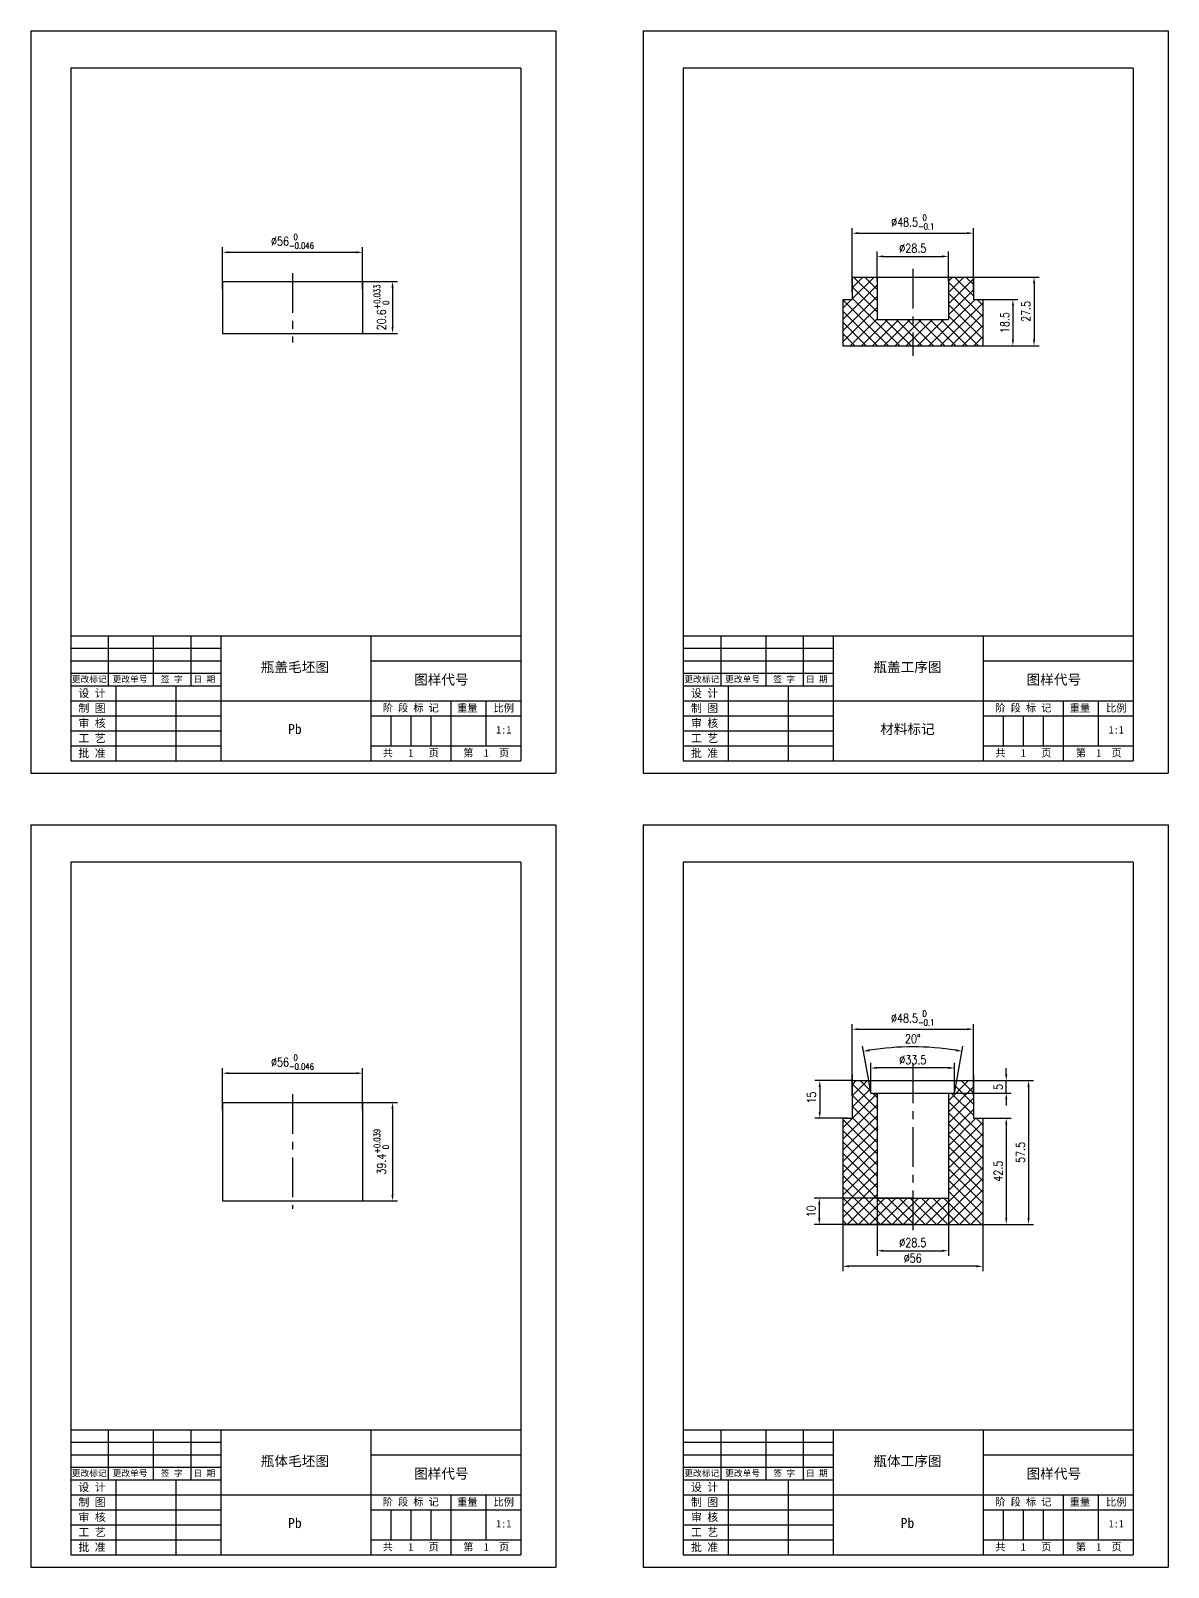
# Model space of a CAD drawing. Extents: x -23172 to -18855, y 7404 to 10591.
# Drawn here: x -23172 to -22717, y 9122 to 9736 of the extents above; entities that cross this region are included whole.
import ezdxf
from ezdxf.enums import TextEntityAlignment as Align

# ---------------------------------------------------------------- set-up
doc = ezdxf.new("R2010")
doc.units = 0
doc.header["$LTSCALE"] = 10
doc.linetypes.add('CENTER', pattern=[50.8, 31.75, -6.35, 6.35, -6.35])
doc.layers.get('DEFPOINTS').update_dxf_attribs({"linetype": 'CONTINUOUS'})
for name, color, linetype in [('3中心线层', 1, 'CENTER'), ('5剖面线层', 2, 'CONTINUOUS'), ('7标注层', 4, 'CONTINUOUS'), ('CONT', 3, 'CONTINUOUS'), ('TEXT', 1, 'CONTINUOUS')]:
    doc.layers.add(name, color=color, linetype=linetype)
doc.layers.add('YELLOW', color=2, linetype='CONTINUOUS', lineweight=40)
doc.styles.add('CHINA1', font='')
doc.styles.add('PC_TEXTSTYLE', font='txt.shx', dxfattribs={"width": 0.8, "bigfont": 'hzfs.shx'})
doc.styles.get('CHINA1').set_extended_font_data('SimSun')
doc.dimstyles.new('TH_GBDIM', dxfattribs={"dimtxt": 3.5, "dimasz": 2.5, "dimexe": 2, "dimexo": 0, "dimgap": 1.5, "dimtad": 1, "dimdec": 1, "dimzin": 0, "dimdsep": 46, "dimtxsty": 'PC_TEXTSTYLE', "dimcen": 2.5, "dimadec": 0, "dimazin": 0, "dimtfac": 0.714286, "dimtdec": 4, "dimtmove": 0, "dimatfit": 3, "dimfxl": 1, "dimtolj": 1, "dimtzin": 0, "dimarcsym": 0})

# ---------------------------------------------------------------- blocks, each defined once
blk = doc.blocks.new('*D64')
at = {"layer": '7标注层', "color": 0, "lineweight": -2, "ltscale": 0.5}
for p, q in [((-23095.57, 9632.87), (-23095.57, 9649.55)), ((-23039.57, 9632.87), (-23039.57, 9649.55)), ((-23093.07, 9647.55), (-23042.07, 9647.55))]:
    blk.add_line(p, q, dxfattribs=at)
at = {"layer": '7标注层', "color": 0, "lineweight": -3, "ltscale": 0.5}
for points in [[(-23093.07, 9647.96), (-23093.07, 9647.13), (-23095.57, 9647.55)], [(-23042.07, 9647.96), (-23042.07, 9647.13), (-23039.57, 9647.55)]]:
    blk.add_solid(points, dxfattribs=at)
at = {"layer": 'DEFPOINTS', "color": 0, "lineweight": -3, "ltscale": 0.5}
for p in [(-23039.57, 9647.55), (-23095.57, 9632.87), (-23039.57, 9632.87)]:
    blk.add_point(p, dxfattribs=at)
at = {"layer": '7标注层', "color": 0, "lineweight": -3, "ltscale": 0.5, "insert": (-23067.57, 9651.96), "char_height": 3.5, "attachment_point": 5, "style": 'PC_TEXTSTYLE'}
blk.add_mtext('\\A1;%%c56{}{\\H0.7143x;\\S 0^ -0.046;}', dxfattribs=at)
blk = doc.blocks.new('*D65')
at = {"layer": '7标注层', "color": 0, "lineweight": -2, "ltscale": 0.5}
for p, q in [((-23043.9, 9635.82), (-23025.55, 9635.82)), ((-23027.55, 9633.32), (-23027.55, 9617.64)), ((-23043.9, 9615.14), (-23025.55, 9615.14))]:
    blk.add_line(p, q, dxfattribs=at)
at = {"layer": '7标注层', "color": 0, "lineweight": -3, "ltscale": 0.5}
for points in [[(-23027.96, 9633.32), (-23027.13, 9633.32), (-23027.55, 9635.82)], [(-23027.96, 9617.64), (-23027.13, 9617.64), (-23027.55, 9615.14)]]:
    blk.add_solid(points, dxfattribs=at)
at = {"layer": 'DEFPOINTS', "color": 0, "lineweight": -3, "ltscale": 0.5}
for p in [(-23043.9, 9635.82), (-23043.9, 9615.14), (-23027.55, 9615.14)]:
    blk.add_point(p, dxfattribs=at)
at = {"layer": '7标注层', "color": 0, "lineweight": -3, "ltscale": 0.5, "insert": (-23031.96, 9625.48), "char_height": 3.5, "attachment_point": 5, "rotation": 90, "style": 'PC_TEXTSTYLE'}
blk.add_mtext('\\A1;20.6{}{\\H0.7143x;\\S+0.033^  0;}', dxfattribs=at)
blk = doc.blocks.new('*D66')
at = {"layer": '7标注层', "color": 0, "lineweight": -2, "ltscale": 0.5}
for p, q in [((-22833.71, 9635.99), (-22833.71, 9647.91)), ((-22831.21, 9645.91), (-22807.71, 9645.91)), ((-22805.21, 9635.99), (-22805.21, 9647.91))]:
    blk.add_line(p, q, dxfattribs=at)
at = {"layer": '7标注层', "color": 0, "lineweight": -3, "ltscale": 0.5}
for points in [[(-22831.21, 9646.33), (-22831.21, 9645.5), (-22833.71, 9645.91)], [(-22807.71, 9646.33), (-22807.71, 9645.5), (-22805.21, 9645.91)]]:
    blk.add_solid(points, dxfattribs=at)
at = {"layer": 'DEFPOINTS', "color": 0, "lineweight": -3, "ltscale": 0.5}
for p in [(-22805.21, 9645.91), (-22833.71, 9635.99), (-22805.21, 9635.99)]:
    blk.add_point(p, dxfattribs=at)
at = {"layer": '7标注层', "color": 0, "lineweight": -3, "ltscale": 0.5, "insert": (-22819.46, 9649.16), "char_height": 3.5, "attachment_point": 5, "style": 'PC_TEXTSTYLE'}
blk.add_mtext('\\A1;%%c28.5{}{}', dxfattribs=at)
blk = doc.blocks.new('*D67')
at = {"layer": '7标注层', "color": 0, "lineweight": -2, "ltscale": 0.5}
for p, q in [((-22843.71, 9631.55), (-22843.71, 9657.2)), ((-22841.21, 9655.2), (-22797.71, 9655.2)), ((-22795.21, 9631.55), (-22795.21, 9657.2))]:
    blk.add_line(p, q, dxfattribs=at)
at = {"layer": '7标注层', "color": 0, "lineweight": -3, "ltscale": 0.5}
for points in [[(-22841.21, 9655.62), (-22841.21, 9654.79), (-22843.71, 9655.2)], [(-22797.71, 9655.62), (-22797.71, 9654.79), (-22795.21, 9655.2)]]:
    blk.add_solid(points, dxfattribs=at)
at = {"layer": 'DEFPOINTS', "color": 0, "lineweight": -3, "ltscale": 0.5}
for p in [(-22795.21, 9655.2), (-22843.71, 9631.55), (-22795.21, 9631.55)]:
    blk.add_point(p, dxfattribs=at)
at = {"layer": '7标注层', "color": 0, "lineweight": -3, "ltscale": 0.5, "insert": (-22819.46, 9659.62), "char_height": 3.5, "attachment_point": 5, "style": 'PC_TEXTSTYLE'}
blk.add_mtext('\\A1;%%c48.5{}{\\H0.7143x;\\S 0^ -0.1;}', dxfattribs=at)
blk = doc.blocks.new('*D68')
at = {"layer": '7标注层', "color": 0, "lineweight": -2, "ltscale": 0.5}
for p, q in [((-22809.19, 9637.67), (-22768.94, 9637.67)), ((-22770.94, 9635.17), (-22770.94, 9612.67)), ((-22809.19, 9610.17), (-22768.94, 9610.17))]:
    blk.add_line(p, q, dxfattribs=at)
at = {"layer": '7标注层', "color": 0, "lineweight": -3, "ltscale": 0.5}
for points in [[(-22771.36, 9635.17), (-22770.53, 9635.17), (-22770.94, 9637.67)], [(-22771.36, 9612.67), (-22770.53, 9612.67), (-22770.94, 9610.17)]]:
    blk.add_solid(points, dxfattribs=at)
at = {"layer": 'DEFPOINTS', "color": 0, "lineweight": -3, "ltscale": 0.5}
for p in [(-22809.19, 9637.67), (-22809.19, 9610.17), (-22770.94, 9610.17)]:
    blk.add_point(p, dxfattribs=at)
at = {"layer": '7标注层', "color": 0, "lineweight": -3, "ltscale": 0.5, "insert": (-22774.19, 9623.92), "char_height": 3.5, "attachment_point": 5, "rotation": 90, "style": 'PC_TEXTSTYLE'}
blk.add_mtext('\\A1;27.5{}{}', dxfattribs=at)
blk = doc.blocks.new('*D69')
at = {"layer": '7标注层', "color": 0, "lineweight": -2, "ltscale": 0.5}
for p, q in [((-22791.46, 9628.67), (-22777.39, 9628.67)), ((-22779.39, 9626.17), (-22779.39, 9612.67)), ((-22791.46, 9610.17), (-22777.39, 9610.17))]:
    blk.add_line(p, q, dxfattribs=at)
at = {"layer": '7标注层', "color": 0, "lineweight": -3, "ltscale": 0.5}
for points in [[(-22779.81, 9626.17), (-22778.98, 9626.17), (-22779.39, 9628.67)], [(-22779.81, 9612.67), (-22778.98, 9612.67), (-22779.39, 9610.17)]]:
    blk.add_solid(points, dxfattribs=at)
at = {"layer": 'DEFPOINTS', "color": 0, "lineweight": -3, "ltscale": 0.5}
for p in [(-22791.46, 9628.67), (-22791.46, 9610.17), (-22779.39, 9610.17)]:
    blk.add_point(p, dxfattribs=at)
at = {"layer": '7标注层', "color": 0, "lineweight": -3, "ltscale": 0.5, "insert": (-22782.64, 9619.42), "char_height": 3.5, "attachment_point": 5, "rotation": 90, "style": 'PC_TEXTSTYLE'}
blk.add_mtext('\\A1;18.5{}{}', dxfattribs=at)
blk = doc.blocks.new('*D82')
at = {"layer": '7标注层', "color": 0, "lineweight": -2, "ltscale": 0.5}
for p, q in [((-23095.57, 9304.54), (-23095.57, 9321.22)), ((-23093.07, 9319.22), (-23042.07, 9319.22)), ((-23039.57, 9304.54), (-23039.57, 9321.22))]:
    blk.add_line(p, q, dxfattribs=at)
at = {"layer": '7标注层', "color": 0, "lineweight": -3, "ltscale": 0.5}
for points in [[(-23093.07, 9319.63), (-23093.07, 9318.8), (-23095.57, 9319.22)], [(-23042.07, 9319.63), (-23042.07, 9318.8), (-23039.57, 9319.22)]]:
    blk.add_solid(points, dxfattribs=at)
at = {"layer": 'DEFPOINTS', "color": 0, "lineweight": -3, "ltscale": 0.5}
for p in [(-23039.57, 9319.22), (-23095.57, 9304.54), (-23039.57, 9304.54)]:
    blk.add_point(p, dxfattribs=at)
at = {"layer": '7标注层', "color": 0, "lineweight": -3, "ltscale": 0.5, "insert": (-23067.57, 9323.63), "char_height": 3.5, "attachment_point": 5, "style": 'PC_TEXTSTYLE'}
blk.add_mtext('\\A1;%%c56{}{\\H0.7143x;\\S 0^ -0.046;}', dxfattribs=at)
blk = doc.blocks.new('*D83')
at = {"layer": '7标注层', "color": 0, "lineweight": -2, "ltscale": 0.5}
for p, q in [((-23040.8, 9307.5), (-23025.56, 9307.5)), ((-23027.56, 9305), (-23027.56, 9270.6)), ((-23040.8, 9268.1), (-23025.56, 9268.1))]:
    blk.add_line(p, q, dxfattribs=at)
at = {"layer": '7标注层', "color": 0, "lineweight": -3, "ltscale": 0.5}
for points in [[(-23027.98, 9305), (-23027.15, 9305), (-23027.56, 9307.5)], [(-23027.98, 9270.6), (-23027.15, 9270.6), (-23027.56, 9268.1)]]:
    blk.add_solid(points, dxfattribs=at)
at = {"layer": 'DEFPOINTS', "color": 0, "lineweight": -3, "ltscale": 0.5}
for p in [(-23040.8, 9307.5), (-23040.8, 9268.1), (-23027.56, 9268.1)]:
    blk.add_point(p, dxfattribs=at)
at = {"layer": '7标注层', "color": 0, "lineweight": -3, "ltscale": 0.5, "insert": (-23031.98, 9287.8), "char_height": 3.5, "attachment_point": 5, "rotation": 90, "style": 'PC_TEXTSTYLE'}
blk.add_mtext('\\A1;39.4{}{\\H0.7143x;\\S+0.039^  0;}', dxfattribs=at)
blk = doc.blocks.new('*D84')
at = {"layer": '7标注层', "color": 0, "lineweight": -2, "ltscale": 0.5}
for p, q in [((-22793.34, 9301.24), (-22780.05, 9301.24)), ((-22782.05, 9298.74), (-22782.05, 9261.24)), ((-22793.34, 9258.74), (-22780.05, 9258.74))]:
    blk.add_line(p, q, dxfattribs=at)
at = {"layer": '7标注层', "color": 0, "lineweight": -3, "ltscale": 0.5}
for points in [[(-22782.46, 9298.74), (-22781.63, 9298.74), (-22782.05, 9301.24)], [(-22782.46, 9261.24), (-22781.63, 9261.24), (-22782.05, 9258.74)]]:
    blk.add_solid(points, dxfattribs=at)
at = {"layer": 'DEFPOINTS', "color": 0, "lineweight": -3, "ltscale": 0.5}
for p in [(-22793.34, 9301.24), (-22793.34, 9258.74), (-22782.05, 9258.74)]:
    blk.add_point(p, dxfattribs=at)
at = {"layer": '7标注层', "color": 0, "lineweight": -3, "ltscale": 0.5, "insert": (-22785.3, 9279.99), "char_height": 3.5, "attachment_point": 5, "rotation": 90, "style": 'PC_TEXTSTYLE'}
blk.add_mtext('\\A1;42.5{}{}', dxfattribs=at)
blk = doc.blocks.new('*D85')
at = {"layer": '7标注层', "color": 0, "lineweight": -2, "ltscale": 0.5}
for p, q in [((-22782.05, 9318.74), (-22782.05, 9321.24)), ((-22806.56, 9316.24), (-22780.05, 9316.24)), ((-22806.56, 9311.24), (-22780.05, 9311.24)), ((-22782.05, 9311.24), (-22782.05, 9316.24)), ((-22782.05, 9308.74), (-22782.05, 9306.24))]:
    blk.add_line(p, q, dxfattribs=at)
at = {"layer": '7标注层', "color": 0, "lineweight": -3, "ltscale": 0.5}
for points in [[(-22782.46, 9318.74), (-22781.63, 9318.74), (-22782.05, 9316.24)], [(-22782.46, 9308.74), (-22781.63, 9308.74), (-22782.05, 9311.24)]]:
    blk.add_solid(points, dxfattribs=at)
at = {"layer": 'DEFPOINTS', "color": 0, "lineweight": -3, "ltscale": 0.5}
for p in [(-22806.56, 9316.24), (-22806.56, 9311.24), (-22782.05, 9316.24)]:
    blk.add_point(p, dxfattribs=at)
at = {"layer": '7标注层', "color": 0, "lineweight": -3, "ltscale": 0.5, "insert": (-22785.3, 9313.74), "char_height": 3.5, "attachment_point": 5, "rotation": 90, "style": 'PC_TEXTSTYLE'}
blk.add_mtext('\\A1;5{}{}', dxfattribs=at)
blk = doc.blocks.new('*D86')
at = {"layer": '7标注层', "color": 0, "lineweight": -2, "ltscale": 0.5}
for p, q in [((-22847.46, 9258.74), (-22847.46, 9239.99)), ((-22791.46, 9258.74), (-22791.46, 9239.99)), ((-22793.96, 9241.99), (-22844.96, 9241.99))]:
    blk.add_line(p, q, dxfattribs=at)
at = {"layer": '7标注层', "color": 0, "lineweight": -3, "ltscale": 0.5}
for points in [[(-22844.96, 9242.41), (-22844.96, 9241.57), (-22847.46, 9241.99)], [(-22793.96, 9242.41), (-22793.96, 9241.57), (-22791.46, 9241.99)]]:
    blk.add_solid(points, dxfattribs=at)
at = {"layer": 'DEFPOINTS', "color": 0, "lineweight": -3, "ltscale": 0.5}
for p in [(-22847.46, 9258.74), (-22791.46, 9258.74), (-22847.46, 9241.99)]:
    blk.add_point(p, dxfattribs=at)
at = {"layer": '7标注层', "color": 0, "lineweight": -3, "ltscale": 0.5, "insert": (-22819.46, 9245.24), "char_height": 3.5, "attachment_point": 5, "style": 'PC_TEXTSTYLE'}
blk.add_mtext('\\A1;%%c56{}{}', dxfattribs=at)
blk = doc.blocks.new('*D87')
at = {"layer": '7标注层', "color": 0, "lineweight": -2, "ltscale": 0.5}
for p, q in [((-22833.71, 9269.24), (-22833.71, 9246.2)), ((-22805.21, 9269.24), (-22805.21, 9246.2)), ((-22831.21, 9248.2), (-22807.71, 9248.2))]:
    blk.add_line(p, q, dxfattribs=at)
at = {"layer": '7标注层', "color": 0, "lineweight": -3, "ltscale": 0.5}
for points in [[(-22831.21, 9248.61), (-22831.21, 9247.78), (-22833.71, 9248.2)], [(-22807.71, 9248.61), (-22807.71, 9247.78), (-22805.21, 9248.2)]]:
    blk.add_solid(points, dxfattribs=at)
at = {"layer": 'DEFPOINTS', "color": 0, "lineweight": -3, "ltscale": 0.5}
for p in [(-22833.71, 9269.24), (-22805.21, 9269.24), (-22805.21, 9248.2)]:
    blk.add_point(p, dxfattribs=at)
at = {"layer": '7标注层', "color": 0, "lineweight": -3, "ltscale": 0.5, "insert": (-22819.46, 9251.45), "char_height": 3.5, "attachment_point": 5, "style": 'PC_TEXTSTYLE'}
blk.add_mtext('\\A1;%%c28.5{}{}', dxfattribs=at)
blk = doc.blocks.new('*D88')
at = {"layer": '7标注层', "color": 0, "lineweight": -2, "ltscale": 0.5}
for p, q in [((-22836.21, 9311.24), (-22836.21, 9323.31)), ((-22802.72, 9311.24), (-22802.72, 9323.31)), ((-22805.22, 9321.31), (-22833.71, 9321.31))]:
    blk.add_line(p, q, dxfattribs=at)
at = {"layer": '7标注层', "color": 0, "lineweight": -3, "ltscale": 0.5}
for points in [[(-22833.71, 9321.73), (-22833.71, 9320.9), (-22836.21, 9321.31)], [(-22805.22, 9321.73), (-22805.22, 9320.9), (-22802.72, 9321.31)]]:
    blk.add_solid(points, dxfattribs=at)
at = {"layer": 'DEFPOINTS', "color": 0, "lineweight": -3, "ltscale": 0.5}
for p in [(-22836.21, 9321.31), (-22836.21, 9311.24), (-22802.72, 9311.24)]:
    blk.add_point(p, dxfattribs=at)
at = {"layer": '7标注层', "color": 0, "lineweight": -3, "ltscale": 0.5, "insert": (-22819.46, 9324.56), "char_height": 3.5, "attachment_point": 5, "style": 'PC_TEXTSTYLE'}
blk.add_mtext('\\A1;%%c33.5{}{}', dxfattribs=at)
blk = doc.blocks.new('*D89')
at = {"layer": '7标注层', "color": 0, "lineweight": -2, "ltscale": 0.5}
for p, q in [((-22837.09, 9316.24), (-22839.51, 9329.99)), ((-22801.84, 9316.24), (-22799.41, 9329.99))]:
    blk.add_line(p, q, dxfattribs=at)
blk.add_arc((-22819.46, 9216.28), 113.47, 81.2624, 98.7376, dxfattribs=at)
at = {"layer": '7标注层', "color": 0, "lineweight": -3, "ltscale": 0.5}
for points in [[(-22836.63, 9328.02), (-22836.77, 9328.84), (-22839.17, 9328.02)], [(-22802.16, 9328.84), (-22802.29, 9328.02), (-22799.76, 9328.02)]]:
    blk.add_solid(points, dxfattribs=at)
at = {"layer": 'DEFPOINTS', "color": 0, "lineweight": -3, "ltscale": 0.5}
for p in [(-22812.87, 9329.56), (-22837.09, 9316.24), (-22836.21, 9311.24), (-22802.72, 9311.24), (-22801.84, 9316.24)]:
    blk.add_point(p, dxfattribs=at)
at = {"layer": '7标注层', "color": 0, "lineweight": -3, "ltscale": 0.5, "insert": (-22819.46, 9333), "char_height": 3.5, "attachment_point": 5, "style": 'PC_TEXTSTYLE'}
blk.add_mtext('\\A1;20°{}{}', dxfattribs=at)
blk = doc.blocks.new('*D90')
at = {"layer": '7标注层', "color": 0, "lineweight": -2, "ltscale": 0.5}
for p, q in [((-22797.16, 9316.24), (-22771.15, 9316.24)), ((-22773.15, 9313.74), (-22773.15, 9261.24)), ((-22796.48, 9258.74), (-22771.15, 9258.74))]:
    blk.add_line(p, q, dxfattribs=at)
at = {"layer": '7标注层', "color": 0, "lineweight": -3, "ltscale": 0.5}
for points in [[(-22773.57, 9313.74), (-22772.73, 9313.74), (-22773.15, 9316.24)], [(-22773.57, 9261.24), (-22772.73, 9261.24), (-22773.15, 9258.74)]]:
    blk.add_solid(points, dxfattribs=at)
at = {"layer": 'DEFPOINTS', "color": 0, "lineweight": -3, "ltscale": 0.5}
for p in [(-22797.16, 9316.24), (-22796.48, 9258.74), (-22773.15, 9258.74)]:
    blk.add_point(p, dxfattribs=at)
at = {"layer": '7标注层', "color": 0, "lineweight": -3, "ltscale": 0.5, "insert": (-22776.4, 9287.49), "char_height": 3.5, "attachment_point": 5, "rotation": 90, "style": 'PC_TEXTSTYLE'}
blk.add_mtext('\\A1;57.5', dxfattribs=at)
blk = doc.blocks.new('*D303')
at = {"layer": '7标注层', "color": 0, "lineweight": -2, "ltscale": 0.5}
for p, q in [((-22819.46, 9269.24), (-22858.84, 9269.24)), ((-22856.84, 9266.74), (-22856.84, 9261.24)), ((-22819.46, 9258.74), (-22858.84, 9258.74))]:
    blk.add_line(p, q, dxfattribs=at)
at = {"layer": '7标注层', "color": 0, "lineweight": -3, "ltscale": 0.5}
for points in [[(-22857.25, 9266.74), (-22856.42, 9266.74), (-22856.84, 9269.24)], [(-22857.25, 9261.24), (-22856.42, 9261.24), (-22856.84, 9258.74)]]:
    blk.add_solid(points, dxfattribs=at)
at = {"layer": 'DEFPOINTS', "color": 0, "lineweight": -3, "ltscale": 0.5}
for p in [(-22819.46, 9269.24), (-22856.84, 9258.74), (-22819.46, 9258.74)]:
    blk.add_point(p, dxfattribs=at)
at = {"layer": '7标注层', "color": 0, "lineweight": -3, "ltscale": 0.5, "insert": (-22860.09, 9263.99), "char_height": 3.5, "attachment_point": 5, "rotation": 90, "style": 'PC_TEXTSTYLE'}
blk.add_mtext('\\A1;10{}{}', dxfattribs=at)
blk = doc.blocks.new('*D304')
at = {"layer": '7标注层', "color": 0, "lineweight": -2, "ltscale": 0.5}
for p, q in [((-22843.71, 9316.24), (-22858.66, 9316.24)), ((-22856.66, 9313.74), (-22856.66, 9303.74)), ((-22845.59, 9301.24), (-22858.66, 9301.24))]:
    blk.add_line(p, q, dxfattribs=at)
at = {"layer": '7标注层', "color": 0, "lineweight": -3, "ltscale": 0.5}
for points in [[(-22857.08, 9313.74), (-22856.24, 9313.74), (-22856.66, 9316.24)], [(-22857.08, 9303.74), (-22856.24, 9303.74), (-22856.66, 9301.24)]]:
    blk.add_solid(points, dxfattribs=at)
at = {"layer": 'DEFPOINTS', "color": 0, "lineweight": -3, "ltscale": 0.5}
for p in [(-22843.71, 9316.24), (-22856.66, 9301.24), (-22845.59, 9301.24)]:
    blk.add_point(p, dxfattribs=at)
at = {"layer": '7标注层', "color": 0, "lineweight": -3, "ltscale": 0.5, "insert": (-22859.91, 9309.46), "char_height": 3.5, "attachment_point": 5, "rotation": 90, "style": 'PC_TEXTSTYLE'}
blk.add_mtext('\\A1;15{}{}', dxfattribs=at)
blk = doc.blocks.new('*D320')
at = {"layer": '7标注层', "color": 0, "lineweight": -2, "ltscale": 0.5}
for p, q in [((-22843.71, 9310.12), (-22843.71, 9338.82)), ((-22841.21, 9336.82), (-22797.71, 9336.82)), ((-22795.21, 9310.12), (-22795.21, 9338.82))]:
    blk.add_line(p, q, dxfattribs=at)
at = {"layer": '7标注层', "color": 0, "lineweight": -3, "ltscale": 0.5}
for points in [[(-22841.21, 9337.24), (-22841.21, 9336.4), (-22843.71, 9336.82)], [(-22797.71, 9337.24), (-22797.71, 9336.4), (-22795.21, 9336.82)]]:
    blk.add_solid(points, dxfattribs=at)
at = {"layer": 'DEFPOINTS', "color": 0, "lineweight": -3, "ltscale": 0.5}
for p in [(-22795.21, 9336.82), (-22843.71, 9310.12), (-22795.21, 9310.12)]:
    blk.add_point(p, dxfattribs=at)
at = {"layer": '7标注层', "color": 0, "lineweight": -3, "ltscale": 0.5, "insert": (-22819.5, 9341.24), "char_height": 3.5, "attachment_point": 5, "style": 'PC_TEXTSTYLE'}
blk.add_mtext('\\A1;%%c48.5{}{\\H0.7143x;\\S 0^ -0.1;}', dxfattribs=at)

msp = doc.modelspace()

# ---------------------------------------------------------------- hatches: boundary and pattern name
at = {"layer": '5剖面线层', "lineweight": -3, "ltscale": 0.5}
h = msp.add_hatch(dxfattribs=at)
h.set_pattern_fill('ANSI37', color=3, style=0)
h.paths.add_polyline_path([(-22791.46, 9628.67), (-22795.21, 9628.67), (-22795.21, 9637.67), (-22805.21, 9637.67), (-22805.21, 9620.67), (-22819.46, 9620.67), (-22819.46, 9610.17), (-22791.46, 9610.17)])
h.paths.add_polyline_path([(-22819.46, 9610.17), (-22819.46, 9620.67), (-22833.71, 9620.67), (-22833.71, 9637.67), (-22843.71, 9637.67), (-22843.71, 9628.67), (-22847.46, 9628.67), (-22847.46, 9610.17)])
h = msp.add_hatch(dxfattribs=at)
h.set_pattern_fill('ANSI37', color=3, style=0)
h.paths.add_polyline_path([(-22805.21, 9269.24), (-22819.46, 9269.24), (-22819.46, 9258.74), (-22791.46, 9258.74), (-22791.46, 9301.24), (-22795.21, 9301.24), (-22795.21, 9316.24), (-22801.84, 9316.24), (-22802.72, 9311.24), (-22805.21, 9311.24)])
h.paths.add_polyline_path([(-22847.46, 9258.74), (-22819.46, 9258.74), (-22819.46, 9269.24), (-22833.71, 9269.24), (-22833.71, 9311.24), (-22836.21, 9311.24), (-22837.09, 9316.24), (-22843.71, 9316.24), (-22843.71, 9301.24), (-22847.46, 9301.24)])

# ---------------------------------------------------------------- linework, layer by layer
at = {"layer": '3中心线层', "ltscale": 0.05}
for p, q in [((-23067.57, 9639.21), (-23067.57, 9611.53)), ((-22819.46, 9640.92), (-22819.46, 9606.14)), ((-22819.46, 9323.08), (-22819.46, 9254.71)), ((-23067.57, 9310.88), (-23067.57, 9264.93))]:
    msp.add_line(p, q, dxfattribs=at)
at = {"layer": 'CONT', "lineweight": -3}
for p, q in [((-23156.27, 9489.17), (-23096.27, 9489.17)), ((-23141.27, 9494.17), (-23141.27, 9474.17)), ((-23123.27, 9494.17), (-23123.27, 9474.17)), ((-23108.27, 9494.17), (-23108.27, 9474.17)), ((-23096.27, 9494.17), (-23096.27, 9444.17)), ((-23036.27, 9494.17), (-23036.27, 9444.17)), ((-22911.25, 9489.17), (-22851.25, 9489.17)), ((-22896.25, 9494.17), (-22896.25, 9474.17)), ((-22878.25, 9494.17), (-22878.25, 9474.17)), ((-22863.25, 9494.17), (-22863.25, 9474.17)), ((-22851.25, 9494.17), (-22851.25, 9444.17)), ((-22791.25, 9494.17), (-22791.25, 9444.17)), ((-23156.27, 9484.17), (-23096.27, 9484.17)), ((-23036.27, 9484.17), (-22976.27, 9484.17)), ((-22911.25, 9484.17), (-22851.25, 9484.17)), ((-22791.25, 9484.17), (-22731.25, 9484.17)), ((-23156.27, 9479.17), (-23096.27, 9479.17)), ((-22911.25, 9479.17), (-22851.25, 9479.17)), ((-23138.27, 9474.17), (-23138.27, 9444.17)), ((-23114.27, 9474.17), (-23114.27, 9444.17)), ((-22893.25, 9474.17), (-22893.25, 9444.17)), ((-22869.25, 9474.17), (-22869.25, 9444.17)), ((-23156.27, 9468.17), (-22976.27, 9468.17)), ((-23004.27, 9468.17), (-23004.27, 9444.17)), ((-22990.27, 9468.17), (-22990.27, 9450.17)), ((-22911.25, 9468.17), (-22731.25, 9468.17)), ((-22759.25, 9468.17), (-22759.25, 9444.17)), ((-22745.25, 9468.17), (-22745.25, 9450.17)), ((-23156.27, 9462.17), (-23096.27, 9462.17)), ((-23036.27, 9462.17), (-22976.27, 9462.17)), ((-23028.27, 9462.17), (-23028.27, 9450.17)), ((-23020.27, 9462.17), (-23020.27, 9450.17)), ((-23012.27, 9462.17), (-23012.27, 9450.17)), ((-22911.25, 9462.17), (-22851.25, 9462.17)), ((-22791.25, 9462.17), (-22731.25, 9462.17)), ((-22783.25, 9462.17), (-22783.25, 9450.17)), ((-22775.25, 9462.17), (-22775.25, 9450.17)), ((-22767.25, 9462.17), (-22767.25, 9450.17)), ((-23156.27, 9456.17), (-23096.27, 9456.17)), ((-22911.25, 9456.17), (-22851.25, 9456.17)), ((-23156.27, 9450.17), (-23096.27, 9450.17)), ((-23036.27, 9450.17), (-22976.27, 9450.17)), ((-22911.25, 9450.17), (-22851.25, 9450.17)), ((-22791.25, 9450.17), (-22731.25, 9450.17)), ((-23141.27, 9176.6), (-23141.27, 9156.6)), ((-23123.27, 9176.6), (-23123.27, 9156.6)), ((-23108.27, 9176.6), (-23108.27, 9156.6)), ((-23096.27, 9176.6), (-23096.27, 9126.6)), ((-23036.27, 9176.6), (-23036.27, 9126.6)), ((-22896.25, 9176.6), (-22896.25, 9156.6)), ((-22878.25, 9176.6), (-22878.25, 9156.6)), ((-22863.25, 9176.6), (-22863.25, 9156.6)), ((-22851.25, 9176.6), (-22851.25, 9126.6)), ((-22791.25, 9176.6), (-22791.25, 9126.6)), ((-23156.27, 9171.6), (-23096.27, 9171.6)), ((-22911.25, 9171.6), (-22851.25, 9171.6)), ((-23156.27, 9166.6), (-23096.27, 9166.6)), ((-23036.27, 9166.6), (-22976.27, 9166.6)), ((-22911.25, 9166.6), (-22851.25, 9166.6)), ((-22791.25, 9166.6), (-22731.25, 9166.6)), ((-23156.27, 9161.6), (-23096.27, 9161.6)), ((-22911.25, 9161.6), (-22851.25, 9161.6)), ((-23138.27, 9156.6), (-23138.27, 9126.6)), ((-23114.27, 9156.6), (-23114.27, 9126.6)), ((-22893.25, 9156.6), (-22893.25, 9126.6)), ((-22869.25, 9156.6), (-22869.25, 9126.6)), ((-23156.27, 9150.6), (-22976.27, 9150.6)), ((-23004.27, 9150.6), (-23004.27, 9126.6)), ((-22990.27, 9150.6), (-22990.27, 9132.6)), ((-22911.25, 9150.6), (-22731.25, 9150.6)), ((-22759.25, 9150.6), (-22759.25, 9126.6)), ((-22745.25, 9150.6), (-22745.25, 9132.6)), ((-23156.27, 9144.6), (-23096.27, 9144.6)), ((-23036.27, 9144.6), (-22976.27, 9144.6)), ((-23028.27, 9144.6), (-23028.27, 9132.6)), ((-23020.27, 9144.6), (-23020.27, 9132.6)), ((-23012.27, 9144.6), (-23012.27, 9132.6)), ((-22911.25, 9144.6), (-22851.25, 9144.6)), ((-22791.25, 9144.6), (-22731.25, 9144.6)), ((-22783.25, 9144.6), (-22783.25, 9132.6)), ((-22775.25, 9144.6), (-22775.25, 9132.6)), ((-22767.25, 9144.6), (-22767.25, 9132.6)), ((-23156.27, 9138.6), (-23096.27, 9138.6)), ((-23156.27, 9132.6), (-23096.27, 9132.6)), ((-23036.27, 9132.6), (-22976.27, 9132.6)), ((-22911.25, 9138.6), (-22851.25, 9138.6)), ((-22911.25, 9132.6), (-22851.25, 9132.6)), ((-22791.25, 9132.6), (-22731.25, 9132.6))]:
    msp.add_line(p, q, dxfattribs=at)
at = {"layer": 'DEFPOINTS', "lineweight": -3}
for p, q in [((-23172.27, 9736.17), (-23172.27, 9439.17)), ((-23172.27, 9736.17), (-22962.27, 9736.17)), ((-22962.27, 9736.17), (-22962.27, 9439.17)), ((-22927.25, 9736.17), (-22927.25, 9439.17)), ((-22927.25, 9736.17), (-22717.25, 9736.17)), ((-22717.25, 9736.17), (-22717.25, 9439.17)), ((-23172.27, 9439.17), (-22962.27, 9439.17)), ((-22927.25, 9439.17), (-22717.25, 9439.17)), ((-23172.27, 9418.6), (-23172.27, 9121.6)), ((-23172.27, 9418.6), (-22962.27, 9418.6)), ((-22962.27, 9418.6), (-22962.27, 9121.6)), ((-22927.25, 9418.6), (-22927.25, 9121.6)), ((-22927.25, 9418.6), (-22717.25, 9418.6)), ((-22717.25, 9418.6), (-22717.25, 9121.6)), ((-23172.27, 9121.6), (-22962.27, 9121.6)), ((-22927.25, 9121.6), (-22717.25, 9121.6))]:
    msp.add_line(p, q, dxfattribs=at)
at = {"layer": 'YELLOW', "lineweight": -3}
for p, q in [((-23156.27, 9721.17), (-23156.27, 9444.17)), ((-22976.27, 9721.17), (-23156.27, 9721.17)), ((-22976.27, 9721.17), (-22976.27, 9444.17)), ((-22911.25, 9721.17), (-22911.25, 9444.17)), ((-22731.25, 9721.17), (-22911.25, 9721.17)), ((-22731.25, 9721.17), (-22731.25, 9444.17)), ((-23156.27, 9494.17), (-22976.27, 9494.17)), ((-22911.25, 9494.17), (-22731.25, 9494.17)), ((-23156.27, 9474.17), (-23096.27, 9474.17)), ((-22911.25, 9474.17), (-22851.25, 9474.17)), ((-23156.27, 9444.17), (-22976.27, 9444.17)), ((-22911.25, 9444.17), (-22731.25, 9444.17)), ((-23156.27, 9403.6), (-23156.27, 9126.6)), ((-22976.27, 9403.6), (-23156.27, 9403.6)), ((-22976.27, 9403.6), (-22976.27, 9126.6)), ((-22911.25, 9403.6), (-22911.25, 9126.6)), ((-22731.25, 9403.6), (-22911.25, 9403.6)), ((-22731.25, 9403.6), (-22731.25, 9126.6)), ((-23156.27, 9176.6), (-22976.27, 9176.6)), ((-22911.25, 9176.6), (-22731.25, 9176.6)), ((-23156.27, 9156.6), (-23096.27, 9156.6)), ((-22911.25, 9156.6), (-22851.25, 9156.6)), ((-23156.27, 9126.6), (-22976.27, 9126.6)), ((-22911.25, 9126.6), (-22731.25, 9126.6))]:
    msp.add_line(p, q, dxfattribs=at)
at = {"layer": 'YELLOW', "lineweight": -3, "ltscale": 0.5}
for p, q in [((-22843.71, 9637.67), (-22795.21, 9637.67)), ((-22843.71, 9637.67), (-22843.71, 9628.67)), ((-22833.71, 9637.67), (-22833.71, 9620.67)), ((-22805.21, 9637.67), (-22805.21, 9620.67)), ((-22795.21, 9637.67), (-22795.21, 9628.67)), ((-23095.57, 9635.82), (-23039.57, 9635.82)), ((-23095.57, 9635.82), (-23095.57, 9615.14)), ((-23039.57, 9635.82), (-23039.57, 9615.14)), ((-22847.46, 9628.67), (-22847.46, 9610.17)), ((-22847.46, 9628.67), (-22843.71, 9628.67)), ((-22795.21, 9628.67), (-22791.46, 9628.67)), ((-22791.46, 9628.67), (-22791.46, 9610.17)), ((-22833.71, 9620.67), (-22805.21, 9620.67)), ((-23095.57, 9615.14), (-23039.57, 9615.14)), ((-22847.46, 9610.17), (-22791.46, 9610.17)), ((-22843.71, 9318.74), (-22843.71, 9301.24)), ((-22795.21, 9318.74), (-22795.21, 9301.24)), ((-22843.71, 9316.24), (-22795.21, 9316.24)), ((-22836.21, 9311.24), (-22837.09, 9316.24)), ((-22836.21, 9311.24), (-22802.72, 9311.24)), ((-22833.71, 9311.24), (-22833.71, 9269.24)), ((-22805.21, 9311.24), (-22805.21, 9269.24)), ((-22802.72, 9311.24), (-22801.84, 9316.24)), ((-23095.57, 9307.5), (-23039.57, 9307.5)), ((-23095.57, 9307.5), (-23095.57, 9268.1)), ((-23039.57, 9307.5), (-23039.57, 9268.1)), ((-22847.46, 9301.24), (-22847.46, 9258.74)), ((-22847.46, 9301.24), (-22843.71, 9301.24)), ((-22795.21, 9301.24), (-22791.46, 9301.24)), ((-22791.46, 9301.24), (-22791.46, 9258.74)), ((-23095.57, 9268.1), (-23039.57, 9268.1)), ((-22833.71, 9269.24), (-22805.21, 9269.24)), ((-22847.46, 9258.74), (-22791.46, 9258.74))]:
    msp.add_line(p, q, dxfattribs=at)

# ---------------------------------------------------------------- texts
at = {"layer": 'TEXT', "lineweight": -3, "style": 'CHINA1'}
for s, height, p in [('瓶盖毛坯图', 4, (-23066.6, 9479.66)), ('瓶盖工序图', 4, (-22821.58, 9479.66)), ('更改标记', 2.5, (-23148.87, 9475.54)), ('更改单号', 2.5, (-23132.54, 9475.54)), ('签 字', 2.5, (-23115.87, 9475.54)), ('日 期', 2.5, (-23102.85, 9475.54)), ('图样代号', 4, (-23008.02, 9474.61)), ('更改标记', 2.5, (-22903.85, 9475.54)), ('更改单号', 2.5, (-22887.53, 9475.54)), ('签 字', 2.5, (-22870.85, 9475.54)), ('日 期', 2.5, (-22857.83, 9475.54)), ('图样代号', 4, (-22763.01, 9474.61)), ('阶 段 标 记', 3, (-23020.24, 9463.83)), ('重量', 3, (-22997.62, 9463.77)), ('比例', 3, (-22983.06, 9463.77)), ('阶 段 标 记', 3, (-22775.22, 9463.83)), ('重量', 3, (-22752.6, 9463.77)), ('比例', 3, (-22738.04, 9463.77)), ('Pb', 4, (-23066.6, 9454.88)), ('材料标记', 4, (-22821.58, 9454.88)), ('1:1', 3, (-22983.06, 9455.08)), ('1:1', 3, (-22738.04, 9455.08)), ('共   1   页', 3, (-23020.24, 9445.83)), ('第  1  页', 3, (-22990.07, 9445.83)), ('共   1   页', 3, (-22775.22, 9445.83)), ('第  1  页', 3, (-22745.05, 9445.83)), ('瓶体毛坯图', 4, (-23066.6, 9162.08)), ('瓶体工序图', 4, (-22821.58, 9162.08)), ('更改标记', 2.5, (-23148.87, 9157.97)), ('更改单号', 2.5, (-23132.54, 9157.97)), ('签 字', 2.5, (-23115.87, 9157.97)), ('日 期', 2.5, (-23102.85, 9157.97)), ('图样代号', 4, (-23008.02, 9157.04)), ('更改标记', 2.5, (-22903.85, 9157.97)), ('更改单号', 2.5, (-22887.53, 9157.97)), ('签 字', 2.5, (-22870.85, 9157.97)), ('日 期', 2.5, (-22857.83, 9157.97)), ('图样代号', 4, (-22763.01, 9157.04)), ('阶 段 标 记', 3, (-23020.24, 9146.25)), ('重量', 3, (-22997.62, 9146.19)), ('比例', 3, (-22983.06, 9146.19)), ('阶 段 标 记', 3, (-22775.22, 9146.25)), ('重量', 3, (-22752.6, 9146.19)), ('比例', 3, (-22738.04, 9146.19)), ('Pb', 4, (-23066.6, 9137.3)), ('1:1', 3, (-22983.06, 9137.51)), ('Pb', 4, (-22821.58, 9137.3)), ('1:1', 3, (-22738.04, 9137.51)), ('共   1   页', 3, (-23020.24, 9128.25)), ('第  1  页', 3, (-22990.07, 9128.25)), ('共   1   页', 3, (-22775.22, 9128.25)), ('第  1  页', 3, (-22745.05, 9128.25))]:
    msp.add_text(s, height=height, dxfattribs=at).set_placement(p, align=Align.CENTER)
for s, p in [('设 计', (-23153.2, 9469.59)), ('设 计', (-22908.18, 9469.59)), ('制 图', (-23153.2, 9463.59)), ('制 图', (-22908.18, 9463.59)), ('审 核', (-23153.2, 9457.59)), ('审 核', (-22908.18, 9457.59)), ('工 艺', (-23153.2, 9451.59)), ('工 艺', (-22908.18, 9451.59)), ('批 准', (-23153.2, 9445.59)), ('批 准', (-22908.18, 9445.59)), ('设 计', (-23153.2, 9152.02)), ('设 计', (-22908.18, 9152.02)), ('制 图', (-23153.2, 9146.02)), ('制 图', (-22908.18, 9146.02)), ('审 核', (-23153.2, 9140.02)), ('审 核', (-22908.18, 9140.02)), ('工 艺', (-23153.2, 9134.02)), ('工 艺', (-22908.18, 9134.02)), ('批 准', (-23153.2, 9128.02)), ('批 准', (-22908.18, 9128.02))]:
    msp.add_text(s, height=3.2, dxfattribs=at).set_placement(p)

# ---------------------------------------------------------------- dimensions: what is measured, and where the dimension line sits
at = {"layer": '7标注层', "lineweight": -3, "ltscale": 0.5}
for base, p1, p2, angle, text, picture, middle in [((-22795.21, 9655.2), (-22843.71, 9631.55), (-22795.21, 9631.55), 180, '%%c<>{}{\\H0.7143x;\\S 0^ -0.1;}', '*D67', (-22819.46, 9659.62)), ((-23039.57, 9647.55), (-23095.57, 9632.87), (-23039.57, 9632.87), 180, '%%c56{}{\\H0.7143x;\\S 0^ -0.046;}', '*D64', (-23067.57, 9651.96)), ((-22805.21, 9645.91), (-22833.71, 9635.99), (-22805.21, 9635.99), 180, '%%c<>{}{}', '*D66', (-22819.46, 9649.16)), ((-22770.94, 9610.17), (-22809.19, 9637.67), (-22809.19, 9610.17), 90, '<>{}{}', '*D68', (-22774.19, 9623.92)), ((-22779.39, 9610.17), (-22791.46, 9628.67), (-22791.46, 9610.17), 90, '<>{}{}', '*D69', (-22782.64, 9619.42)), ((-23039.57, 9319.22), (-23095.57, 9304.54), (-23039.57, 9304.54), 180, '%%c56{}{\\H0.7143x;\\S 0^ -0.046;}', '*D82', (-23067.57, 9323.63))]:
    dim = msp.add_linear_dim(base=base, p1=p1, p2=p2, angle=angle, text=text, dimstyle='TH_GBDIM', override={"dimgap": 1.5, "dimtad": 1, "dimjust": 0, "dimdec": 1, "dimlfac": 1, "dimse1": 0, "dimse2": 0, "dimsd1": 0, "dimsd2": 0}, dxfattribs=at)
    dim.commit()
    dim.dimension.update_dxf_attribs({"geometry": picture, "text_midpoint": middle})
for base, p1, p2, angle, text, picture, middle in [((-23027.55, 9615.14), (-23043.9, 9635.82), (-23043.9, 9615.14), 90, '20.6{}{\\H0.7143x;\\S+0.033^  0;}', '*D65', (-23027.55, 9625.48)), ((-22795.21, 9336.82), (-22843.71, 9310.12), (-22795.21, 9310.12), 180, '%%c<>{}{\\H0.7143x;\\S 0^ -0.1;}', '*D320', (-22819.5, 9336.82)), ((-22856.66, 9301.24), (-22843.71, 9316.24), (-22845.59, 9301.24), 90, '15{}{}', '*D304', (-22856.66, 9309.46))]:
    dim = msp.add_linear_dim(base=base, p1=p1, p2=p2, angle=angle, text=text, dimstyle='TH_GBDIM', override={"dimgap": 1.5, "dimtad": 1, "dimjust": 0, "dimdec": 1, "dimlfac": 1, "dimse1": 0, "dimse2": 0, "dimsd1": 0, "dimsd2": 0}, dxfattribs=at)
    dim.commit()
    dim.dimension.update_dxf_attribs({"geometry": picture, "text_midpoint": middle, "dimtype": 160})
dim = msp.add_angular_dim_2l(base=(-22812.87, 9329.56), line1=((-22836.21, 9311.24), (-22837.09, 9316.24)), line2=((-22802.72, 9311.24), (-22801.84, 9316.24)), text='<>{}{}', dimstyle='TH_GBDIM', dxfattribs=at)
dim.commit()
dim.dimension.update_dxf_attribs({"geometry": '*D89', "text_midpoint": (-22819.46, 9333)})
for base, p1, p2, text, picture, middle in [((-22836.21, 9321.31), (-22802.72, 9311.24), (-22836.21, 9311.24), '%%c33.5{}{}', '*D88', (-22819.46, 9324.56)), ((-22805.21, 9248.2), (-22833.71, 9269.24), (-22805.21, 9269.24), '%%c28.5{}{}', '*D87', (-22819.46, 9251.45)), ((-22847.46, 9241.99), (-22791.46, 9258.74), (-22847.46, 9258.74), '%%c56{}{}', '*D86', (-22819.46, 9245.24))]:
    dim = msp.add_linear_dim(base=base, p1=p1, p2=p2, text=text, dimstyle='TH_GBDIM', dxfattribs=at)
    dim.commit()
    dim.dimension.update_dxf_attribs({"geometry": picture, "text_midpoint": middle})
for base, p1, p2, text, picture, middle in [((-22782.05, 9316.24), (-22806.56, 9311.24), (-22806.56, 9316.24), '5{}{}', '*D85', (-22785.3, 9313.74)), ((-23027.56, 9268.1), (-23040.8, 9307.5), (-23040.8, 9268.1), '39.4{}{\\H0.7143x;\\S+0.039^  0;}', '*D83', (-23031.98, 9287.8)), ((-22782.05, 9258.74), (-22793.34, 9301.24), (-22793.34, 9258.74), '42.5{}{}', '*D84', (-22785.3, 9279.99)), ((-22856.84, 9258.74), (-22819.46, 9269.24), (-22819.46, 9258.74), '10{}{}', '*D303', (-22860.09, 9263.99))]:
    dim = msp.add_linear_dim(base=base, p1=p1, p2=p2, angle=90, text=text, dimstyle='TH_GBDIM', dxfattribs=at)
    dim.commit()
    dim.dimension.update_dxf_attribs({"geometry": picture, "text_midpoint": middle})
dim = msp.add_linear_dim(base=(-22773.15, 9258.74), p1=(-22797.16, 9316.24), p2=(-22796.48, 9258.74), angle=90, dimstyle='TH_GBDIM', dxfattribs=at)
dim.commit()
dim.dimension.update_dxf_attribs({"geometry": '*D90', "text_midpoint": (-22776.4, 9287.49)})

doc.saveas('drawing.dxf')
